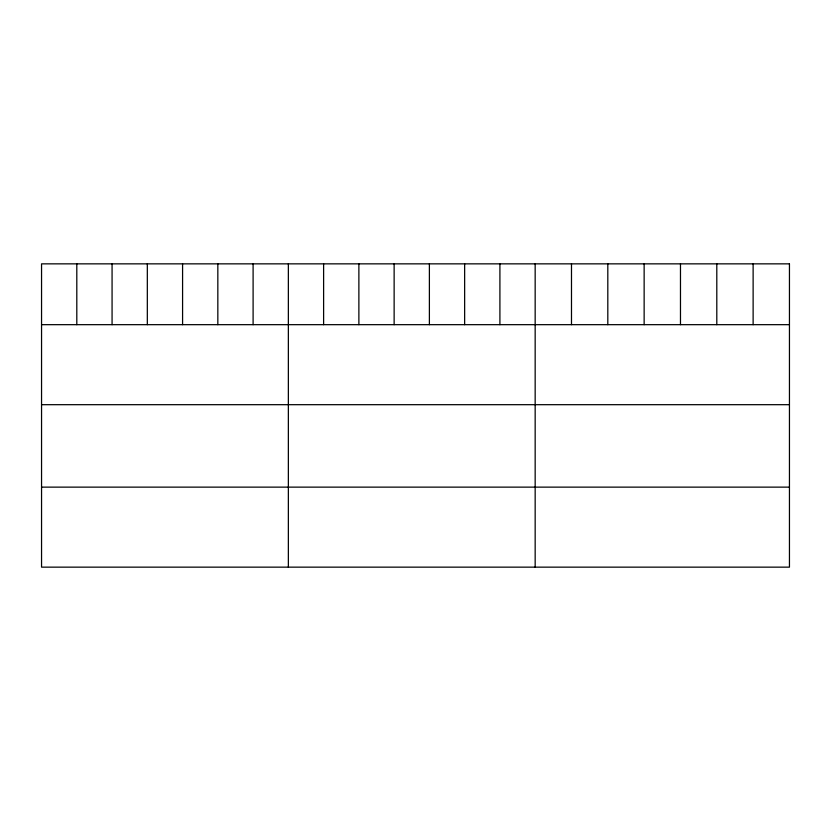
<?xml version="1.0" encoding="UTF-8"?>
<svg xmlns="http://www.w3.org/2000/svg" width="831" height="831" viewBox="0 0 831 831"><rect width="100%" height="100%" fill="white"/><g stroke="black" fill="none" stroke-linecap="round" stroke-linejoin="round"><path stroke-width="1.25" d="M41.55 324.672L789.45 324.672M41.55 404.687L789.45 404.687M41.55 487.132L789.45 487.132M753.125 263.853L753.125 324.672M716.8 263.853L716.8 324.672M680.475 263.853L680.475 324.672M644.139 263.853L644.139 324.672M607.814 263.853L607.814 324.672M571.489 263.853L571.489 324.672M535.164 263.853L535.164 567.147M499.909 263.853L499.909 324.672M464.643 263.853L464.643 324.672M429.388 263.853L429.388 324.672M394.133 263.853L394.133 324.672M358.878 263.853L358.878 324.672M323.612 263.853L323.612 324.672M288.357 263.853L288.357 567.147M253.102 263.853L253.102 324.672M217.836 263.853L217.836 324.672M182.581 263.853L182.581 324.672M147.326 263.853L147.326 324.672M112.071 263.853L112.071 324.672M76.805 263.853L76.805 324.672M789.45 263.853L41.55 263.853L41.55 567.147L789.45 567.147L789.45 263.853"/></g></svg>
